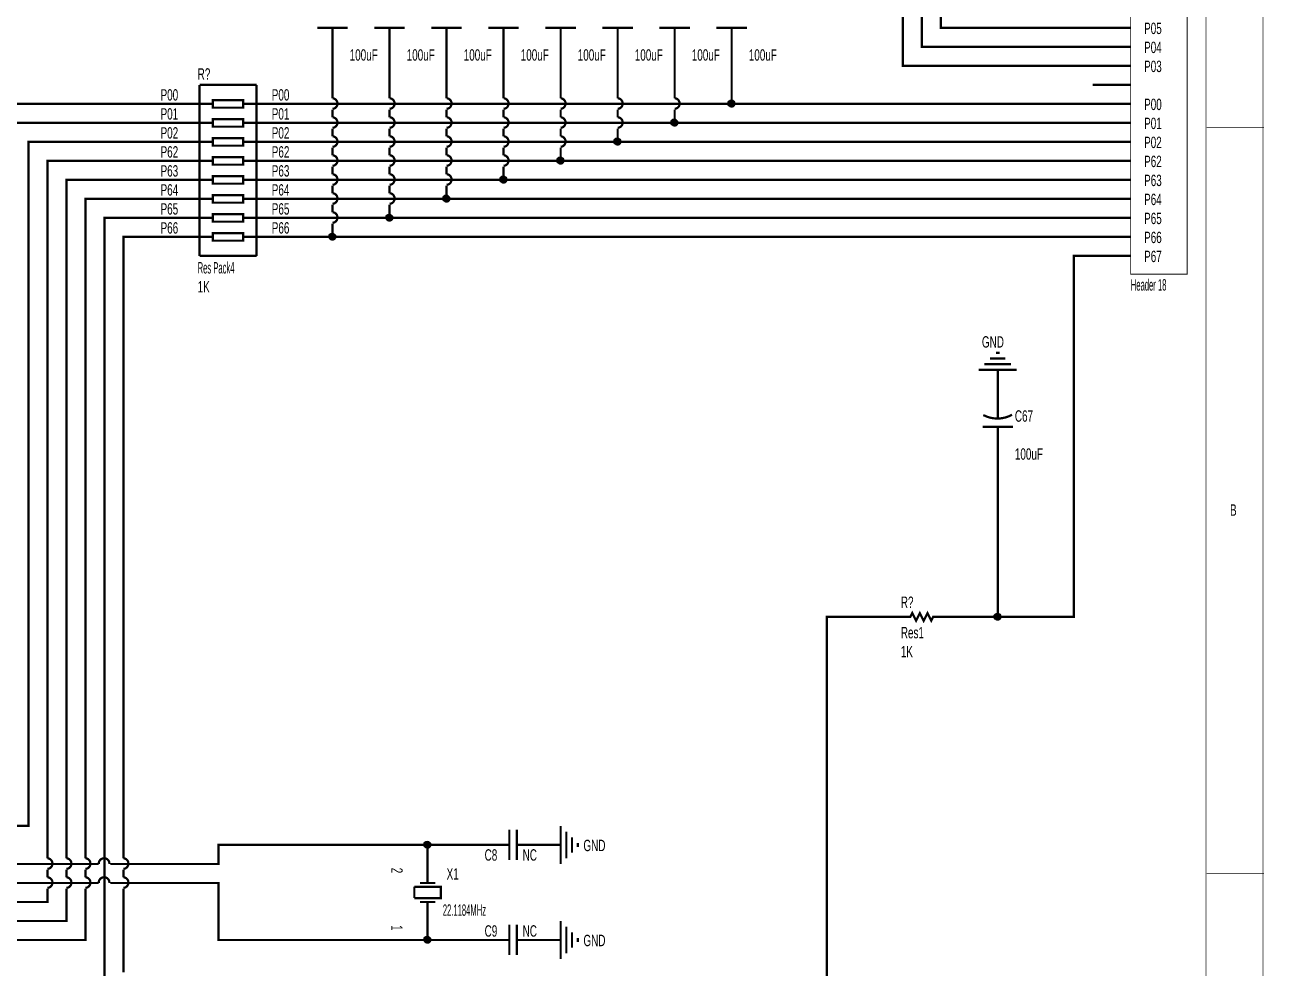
# Model space of a CAD drawing. Extents: x 0 to 22.3, y 0 to 15.7.
# Drawn here: x 15.78 to 22.3, y 7.35 to 12.32 of the extents above; entities that cross this region are included whole.
import ezdxf

# ---------------------------------------------------------------- set-up
doc = ezdxf.new("R2010")
doc.units = 0
doc.header["$MEASUREMENT"] = 0
doc.layers.get('0').update_dxf_attribs({"linetype": 'CONTINUOUS'})

msp = doc.modelspace()

# ---------------------------------------------------------------- linework, layer by layer
for points, const_width in [([(0, 15.700002), (22.296096, 15.700002), (22.296096, 0.003907), (0, 0.003907), (0, 15.700002)], 0.0039), ([(0.299778, 15.400151), (21.996318, 15.400151), (21.996318, 0.303757), (0.299778, 0.303757), (0.299778, 15.400151)], 0.0039), ([(18.2, 13.4), (20.6, 13.4), (20.6, 12.3), (21.4, 12.3)], 0.0118), ([(18.2, 13.3), (20.5, 13.3), (20.5, 12.2), (21.4, 12.2)], 0.0118), ([(18.2, 13.2), (20.4, 13.2), (20.4, 12.1), (21.4, 12.1)], 0.0118), ([(21.599648, 12.899658), (21.896392, 12.899658), (21.896392, 11.003642), (21.599648, 11.003642), (21.599648, 12.899658)], 0.0039), ([(17.48, 12.3), (17.32, 12.3)], 0.0118), ([(17.4, 12.3), (17.4, 12.2)], 0.0118), ([(17.78, 12.3), (17.62, 12.3)], 0.0118), ([(17.7, 12.3), (17.7, 12.2)], 0.0118), ([(18.08, 12.3), (17.92, 12.3)], 0.0118), ([(18, 12.3), (18, 12.2)], 0.0118), ([(18.38, 12.3), (18.22, 12.3)], 0.0118), ([(18.3, 12.3), (18.3, 12.2)], 0.0118), ([(18.68, 12.3), (18.52, 12.3)], 0.0118), ([(18.6, 12.3), (18.6, 12.2)], 0.0118), ([(18.98, 12.3), (18.82, 12.3)], 0.0118), ([(18.9, 12.3), (18.9, 12.2)], 0.0118), ([(19.28, 12.3), (19.12, 12.3)], 0.0118), ([(19.2, 12.3), (19.2, 12.2)], 0.0118), ([(19.58, 12.3), (19.42, 12.3)], 0.0118), ([(19.5, 12.3), (19.5, 12.2)], 0.0118), ([(21.6, 12.3), (21.4, 12.3)], 0.0118), ([(17.4, 12.2), (17.4, 11.93)], 0.0118), ([(17.7, 12.2), (17.7, 11.93)], 0.0118), ([(18, 12.2), (18, 11.93)], 0.0118), ([(18.3, 12.2), (18.3, 11.93)], 0.0118), ([(18.6, 12.2), (18.6, 11.93)], 0.0118), ([(18.9, 12.2), (18.9, 11.93)], 0.0118), ([(19.2, 12.2), (19.2, 11.93)], 0.0118), ([(19.5, 12.2), (19.5, 11.9)], 0.0118), ([(21.6, 12.2), (21.4, 12.2)], 0.0118), ([(21.6, 12.1), (21.4, 12.1)], 0.0118), ([(16.7, 12), (16.7, 11.1)], 0.0118), ([(16.7, 12), (17, 12)], 0.0118), ([(17, 12), (17, 11.1)], 0.0118), ([(21.6, 12), (21.4, 12)], 0.0118), ([(17.399738, 11.873712), (17.402167, 11.873991), (17.404562, 11.87448), (17.406906, 11.875176), (17.409181, 11.876073), (17.411368, 11.877166), (17.413452, 11.878445), (17.415417, 11.879901), (17.417247, 11.881522), (17.418929, 11.883297), (17.42045, 11.885212), (17.421798, 11.887252), (17.422963, 11.889402), (17.423937, 11.891645), (17.424711, 11.893965), (17.42528, 11.896343), (17.42564, 11.898762), (17.425788, 11.901203), (17.425723, 11.903647), (17.425444, 11.906077), (17.424955, 11.908473), (17.424259, 11.910817), (17.423362, 11.913092), (17.42227, 11.91528), (17.420991, 11.917364), (17.419535, 11.919329), (17.417914, 11.92116), (17.41614, 11.922842), (17.414225, 11.924363), (17.412186, 11.925712), (17.410036, 11.926877), (17.407793, 11.927851), (17.405474, 11.928626), (17.403096, 11.929195), (17.400678, 11.929555), (17.39997, 11.92962)], 0.0118), ([(17.699815, 11.873678), (17.70225, 11.873907), (17.704655, 11.874347), (17.707012, 11.874995), (17.709304, 11.875846), (17.711513, 11.876894), (17.713623, 11.878131), (17.715617, 11.879546), (17.717479, 11.88113), (17.719197, 11.882871), (17.720757, 11.884754), (17.722146, 11.886766), (17.723355, 11.888892), (17.724374, 11.891115), (17.725195, 11.893418), (17.725813, 11.895784), (17.726222, 11.898195), (17.726419, 11.900633), (17.726403, 11.903078), (17.726174, 11.905513), (17.725734, 11.907919), (17.725086, 11.910277), (17.724235, 11.912569), (17.723188, 11.914779), (17.721951, 11.916889), (17.720536, 11.918883), (17.718952, 11.920746), (17.717212, 11.922464), (17.715329, 11.924024), (17.713318, 11.925414), (17.711192, 11.926623), (17.70897, 11.927642), (17.706667, 11.928463), (17.704301, 11.929081), (17.701891, 11.92949), (17.699981, 11.929663)], 0.0118), ([(17.999789, 11.873688), (18.002221, 11.873934), (18.004623, 11.874391), (18.006976, 11.875056), (18.009262, 11.875923), (18.011464, 11.876987), (18.013565, 11.878238), (18.015549, 11.879667), (18.0174, 11.881264), (18.019106, 11.883017), (18.020652, 11.884911), (18.022027, 11.886933), (18.023221, 11.889067), (18.024225, 11.891297), (18.02503, 11.893606), (18.025631, 11.895976), (18.026023, 11.89839), (18.026203, 11.900829), (18.02617, 11.903274), (18.025924, 11.905707), (18.025468, 11.90811), (18.024803, 11.910463), (18.023936, 11.91275), (18.022873, 11.914952), (18.021622, 11.917053), (18.020193, 11.919037), (18.018596, 11.920889), (18.016844, 11.922595), (18.01495, 11.924142), (18.012929, 11.925517), (18.010795, 11.926711), (18.008565, 11.927715), (18.006257, 11.92852), (18.003887, 11.929122), (18.001473, 11.929514), (17.999977, 11.92965)], 0.0118), ([(18.299762, 11.8737), (18.302193, 11.873963), (18.304592, 11.874437), (18.30694, 11.875118), (18.30922, 11.876001), (18.311414, 11.87708), (18.313506, 11.878346), (18.31548, 11.879789), (18.31732, 11.881399), (18.319013, 11.883163), (18.320546, 11.885068), (18.321907, 11.8871), (18.323086, 11.889242), (18.324074, 11.891479), (18.324863, 11.893794), (18.325448, 11.896169), (18.325823, 11.898585), (18.325986, 11.901025), (18.325936, 11.90347), (18.325673, 11.905901), (18.325199, 11.908301), (18.324518, 11.910649), (18.323635, 11.91293), (18.322557, 11.915124), (18.321291, 11.917217), (18.319848, 11.919191), (18.318239, 11.921032), (18.316475, 11.922725), (18.31457, 11.924258), (18.312539, 11.92562), (18.310397, 11.926799), (18.308161, 11.927787), (18.305846, 11.928576), (18.303472, 11.929161), (18.301056, 11.929536), (18.299973, 11.929635)], 0.0118), ([(18.599735, 11.873714), (18.602164, 11.873993), (18.604559, 11.874484), (18.606903, 11.875182), (18.609177, 11.876081), (18.611363, 11.877175), (18.613446, 11.878455), (18.61541, 11.879912), (18.617239, 11.881535), (18.61892, 11.883311), (18.620439, 11.885227), (18.621786, 11.887268), (18.62295, 11.889418), (18.623922, 11.891662), (18.624695, 11.893982), (18.625263, 11.896361), (18.625621, 11.89878), (18.625768, 11.901221), (18.6257, 11.903666), (18.625421, 11.906095), (18.62493, 11.908491), (18.624233, 11.910835), (18.623334, 11.913109), (18.62224, 11.915296), (18.62096, 11.917379), (18.619503, 11.919343), (18.617881, 11.921173), (18.616105, 11.922854), (18.61419, 11.924374), (18.612149, 11.925721), (18.609999, 11.926885), (18.607755, 11.927858), (18.605436, 11.928631), (18.603058, 11.929199), (18.600639, 11.929557), (18.599969, 11.929618)], 0.0118), ([(18.899813, 11.873679), (18.902247, 11.873909), (18.904652, 11.874351), (18.907009, 11.875), (18.909301, 11.875853), (18.911509, 11.876902), (18.913618, 11.87814), (18.915611, 11.879557), (18.917473, 11.881142), (18.919189, 11.882883), (18.920748, 11.884768), (18.922136, 11.886781), (18.923343, 11.888907), (18.924361, 11.891131), (18.925181, 11.893434), (18.925797, 11.895801), (18.926205, 11.898212), (18.9264, 11.90065), (18.926383, 11.903095), (18.926153, 11.90553), (18.925711, 11.907935), (18.925062, 11.910293), (18.924209, 11.912585), (18.92316, 11.914794), (18.921923, 11.916903), (18.920507, 11.918896), (18.918922, 11.920758), (18.917181, 11.922475), (18.915297, 11.924034), (18.913284, 11.925423), (18.911158, 11.92663), (18.908935, 11.927648), (18.906631, 11.928468), (18.904265, 11.929085), (18.901855, 11.929492), (18.89998, 11.929662)], 0.0118), ([(19.199787, 11.873689), (19.202219, 11.873937), (19.204621, 11.874395), (19.206973, 11.875061), (19.209259, 11.87593), (19.21146, 11.876995), (19.21356, 11.878247), (19.215543, 11.879678), (19.217394, 11.881276), (19.219098, 11.883029), (19.220643, 11.884924), (19.222017, 11.886947), (19.22321, 11.889082), (19.224212, 11.891313), (19.225016, 11.893622), (19.225615, 11.895993), (19.226006, 11.898407), (19.226185, 11.900846), (19.22615, 11.903291), (19.225903, 11.905724), (19.225444, 11.908126), (19.224778, 11.910479), (19.22391, 11.912765), (19.222846, 11.914967), (19.221594, 11.917067), (19.220163, 11.919051), (19.218565, 11.920902), (19.216812, 11.922606), (19.214917, 11.924152), (19.212895, 11.925526), (19.210761, 11.926719), (19.20853, 11.927721), (19.206221, 11.928525), (19.203851, 11.929125), (19.201437, 11.929516), (19.199977, 11.929649)], 0.0118), ([(13.1, 8.3), (15.6, 8.3), (15.6, 11.9), (16.5, 11.9)], 0.0118), ([(16.7, 11.9), (16.5, 11.9)], 0.0118), ([(16.7, 11.9), (16.77, 11.9)], 0.0118), ([(16.77, 11.92), (16.77, 11.88), (16.93, 11.88), (16.93, 11.92), (16.77, 11.92)], 0.0118), ([(16.93, 11.9), (17, 11.9)], 0.0118), ([(17, 11.9), (17.2, 11.9)], 0.0118), ([(17.2, 11.9), (21.4, 11.9)], 0.0118), ([(17.4, 11.87), (17.4, 11.83)], 0.0118), ([(17.7, 11.87), (17.7, 11.83)], 0.0118), ([(18, 11.87), (18, 11.83)], 0.0118), ([(18.3, 11.87), (18.3, 11.83)], 0.0118), ([(18.6, 11.87), (18.6, 11.83)], 0.0118), ([(18.9, 11.87), (18.9, 11.83)], 0.0118), ([(19.2, 11.87), (19.2, 11.8)], 0.0118), ([(21.6, 11.9), (21.4, 11.9)], 0.0118), ([(13.1, 8.2), (15.7, 8.2), (15.7, 11.8), (16.5, 11.8)], 0.0118), ([(16.7, 11.8), (16.5, 11.8)], 0.0118), ([(16.7, 11.8), (16.77, 11.8)], 0.0118), ([(16.77, 11.82), (16.77, 11.78), (16.93, 11.78), (16.93, 11.82), (16.77, 11.82)], 0.0118), ([(16.93, 11.8), (17, 11.8)], 0.0118), ([(17, 11.8), (17.2, 11.8)], 0.0118), ([(17.2, 11.8), (21.4, 11.8)], 0.0118), ([(17.399735, 11.773762), (17.402164, 11.77404), (17.404559, 11.774529), (17.406903, 11.775225), (17.409178, 11.776122), (17.411365, 11.777214), (17.413449, 11.778493), (17.415414, 11.779949), (17.417244, 11.78157), (17.418927, 11.783345), (17.420448, 11.785259), (17.421796, 11.787299), (17.422962, 11.789449), (17.423936, 11.791692), (17.42471, 11.794012), (17.42528, 11.79639), (17.42564, 11.798809), (17.425788, 11.80125), (17.425723, 11.803694), (17.425445, 11.806124), (17.424956, 11.80852), (17.424261, 11.810864), (17.423363, 11.813139), (17.422271, 11.815327), (17.420993, 11.817412), (17.419537, 11.819377), (17.417916, 11.821208), (17.416142, 11.82289), (17.414228, 11.824411), (17.412188, 11.82576), (17.410039, 11.826926), (17.407796, 11.8279), (17.405477, 11.828675), (17.403099, 11.829244), (17.400681, 11.829605), (17.399973, 11.82967)], 0.0118), ([(17.699813, 11.773728), (17.702247, 11.773957), (17.704652, 11.774397), (17.70701, 11.775045), (17.709302, 11.775896), (17.711512, 11.776943), (17.713621, 11.778179), (17.715615, 11.779595), (17.717478, 11.781179), (17.719196, 11.782919), (17.720755, 11.784802), (17.722145, 11.786814), (17.723354, 11.78894), (17.724373, 11.791163), (17.725194, 11.793466), (17.725812, 11.795832), (17.726221, 11.798243), (17.726419, 11.800681), (17.726403, 11.803126), (17.726175, 11.805561), (17.725735, 11.807967), (17.725087, 11.810325), (17.724236, 11.812617), (17.723189, 11.814827), (17.721953, 11.816937), (17.720538, 11.818931), (17.718954, 11.820794), (17.717214, 11.822513), (17.715331, 11.824073), (17.713319, 11.825462), (17.711194, 11.826672), (17.708972, 11.827691), (17.706669, 11.828513), (17.704303, 11.82913), (17.701893, 11.82954), (17.699984, 11.829713)], 0.0118), ([(17.999786, 11.773738), (18.002219, 11.773984), (18.004621, 11.774441), (18.006974, 11.775105), (18.00926, 11.775972), (18.011462, 11.777035), (18.013563, 11.778286), (18.015547, 11.779716), (18.017399, 11.781312), (18.019104, 11.783065), (18.020651, 11.784959), (18.022026, 11.786981), (18.02322, 11.789115), (18.024224, 11.791345), (18.025029, 11.793654), (18.02563, 11.796024), (18.026023, 11.798438), (18.026203, 11.800877), (18.02617, 11.803322), (18.025925, 11.805755), (18.025468, 11.808157), (18.024804, 11.810511), (18.023937, 11.812797), (18.022874, 11.815), (18.021623, 11.817101), (18.020194, 11.819085), (18.018598, 11.820938), (18.016846, 11.822644), (18.014952, 11.82419), (18.012931, 11.825566), (18.010797, 11.82676), (18.008568, 11.827764), (18.006259, 11.82857), (18.003889, 11.829171), (18.001476, 11.829563), (17.99998, 11.8297)], 0.0118), ([(18.299759, 11.77375), (18.30219, 11.774013), (18.304589, 11.774486), (18.306937, 11.775167), (18.309217, 11.77605), (18.311412, 11.777129), (18.313504, 11.778394), (18.315478, 11.779837), (18.317318, 11.781447), (18.319012, 11.783211), (18.320545, 11.785116), (18.321906, 11.787148), (18.323085, 11.78929), (18.324073, 11.791527), (18.324862, 11.793841), (18.325447, 11.796216), (18.325823, 11.798632), (18.325986, 11.801072), (18.325936, 11.803517), (18.325674, 11.805949), (18.3252, 11.808348), (18.324519, 11.810697), (18.323637, 11.812977), (18.322558, 11.815172), (18.321293, 11.817264), (18.31985, 11.819239), (18.318241, 11.82108), (18.316477, 11.822773), (18.314572, 11.824307), (18.312542, 11.825668), (18.3104, 11.826848), (18.308163, 11.827836), (18.305849, 11.828625), (18.303475, 11.82921), (18.301059, 11.829586), (18.299977, 11.829685)], 0.0118), ([(18.599732, 11.773763), (18.602161, 11.774043), (18.604556, 11.774533), (18.6069, 11.775231), (18.609174, 11.776129), (18.611361, 11.777223), (18.613444, 11.778503), (18.615408, 11.77996), (18.617237, 11.781583), (18.618918, 11.783359), (18.620438, 11.785274), (18.621785, 11.787315), (18.622949, 11.789465), (18.623921, 11.791709), (18.624694, 11.794029), (18.625262, 11.796408), (18.625621, 11.798827), (18.625767, 11.801268), (18.625701, 11.803712), (18.625421, 11.806142), (18.624931, 11.808538), (18.624234, 11.810882), (18.623335, 11.813156), (18.622242, 11.815343), (18.620962, 11.817427), (18.619505, 11.819391), (18.617883, 11.821221), (18.616107, 11.822902), (18.614192, 11.824422), (18.612152, 11.82577), (18.610002, 11.826934), (18.607758, 11.827906), (18.605439, 11.82868), (18.603061, 11.829248), (18.600642, 11.829607), (18.599973, 11.829668)], 0.0118), ([(18.899811, 11.773729), (18.902245, 11.773959), (18.90465, 11.7744), (18.907007, 11.77505), (18.909299, 11.775902), (18.911507, 11.776951), (18.913616, 11.778189), (18.915609, 11.779605), (18.917471, 11.78119), (18.919188, 11.782931), (18.920746, 11.784816), (18.922135, 11.786829), (18.923342, 11.788955), (18.92436, 11.791179), (18.92518, 11.793482), (18.925797, 11.795849), (18.926204, 11.79826), (18.9264, 11.800698), (18.926383, 11.803143), (18.926153, 11.805578), (18.925712, 11.807983), (18.925063, 11.810341), (18.92421, 11.812633), (18.923162, 11.814842), (18.921924, 11.816951), (18.920508, 11.818945), (18.918923, 11.820807), (18.917182, 11.822524), (18.915298, 11.824083), (18.913286, 11.825471), (18.91116, 11.826679), (18.908937, 11.827697), (18.906634, 11.828518), (18.904268, 11.829134), (18.901857, 11.829542), (18.899983, 11.829712)], 0.0118), ([(21.6, 11.8), (21.4, 11.8)], 0.0118), ([(17.4, 11.77), (17.4, 11.73)], 0.0118), ([(17.7, 11.77), (17.7, 11.73)], 0.0118), ([(18, 11.77), (18, 11.73)], 0.0118), ([(18.3, 11.77), (18.3, 11.73)], 0.0118), ([(18.6, 11.77), (18.6, 11.73)], 0.0118), ([(18.9, 11.77), (18.9, 11.7)], 0.0118), ([(22, 11.775), (22.3, 11.775)], 0.0039), ([(13.1, 8.1), (15.8, 8.1), (15.8, 11.7), (16.5, 11.7)], 0.0118), ([(16.7, 11.7), (16.5, 11.7)], 0.0118), ([(16.7, 11.7), (16.77, 11.7)], 0.0118), ([(16.77, 11.72), (16.77, 11.68), (16.93, 11.68), (16.93, 11.72), (16.77, 11.72)], 0.0118), ([(16.93, 11.7), (17, 11.7)], 0.0118), ([(17, 11.7), (17.2, 11.7)], 0.0118), ([(17.2, 11.7), (21.4, 11.7)], 0.0118), ([(17.399732, 11.673811), (17.402161, 11.674089), (17.404556, 11.674578), (17.4069, 11.675273), (17.409175, 11.67617), (17.411363, 11.677262), (17.413447, 11.678541), (17.415412, 11.679996), (17.417242, 11.681618), (17.418925, 11.683392), (17.420446, 11.685306), (17.421795, 11.687346), (17.42296, 11.689496), (17.423934, 11.691739), (17.424709, 11.694058), (17.425279, 11.696436), (17.42564, 11.698855), (17.425788, 11.701296), (17.425723, 11.703741), (17.425445, 11.70617), (17.424957, 11.708567), (17.424262, 11.710911), (17.423365, 11.713186), (17.422273, 11.715374), (17.420994, 11.717459), (17.419539, 11.719424), (17.417918, 11.721255), (17.416144, 11.722938), (17.41423, 11.724459), (17.412191, 11.725808), (17.410042, 11.726974), (17.407799, 11.727948), (17.40548, 11.728724), (17.403103, 11.729293), (17.400684, 11.729654), (17.399977, 11.729719)], 0.0118), ([(17.4, 11.67), (17.4, 11.63)], 0.0118), ([(17.699811, 11.673777), (17.702245, 11.674006), (17.70465, 11.674446), (17.707008, 11.675093), (17.7093, 11.675944), (17.71151, 11.676992), (17.713619, 11.678228), (17.715613, 11.679643), (17.717476, 11.681227), (17.719194, 11.682967), (17.720754, 11.68485), (17.722144, 11.686862), (17.723353, 11.688988), (17.724372, 11.69121), (17.725194, 11.693514), (17.725812, 11.69588), (17.726221, 11.698291), (17.726419, 11.700728), (17.726403, 11.703174), (17.726175, 11.705608), (17.725735, 11.708014), (17.725088, 11.710372), (17.724237, 11.712665), (17.72319, 11.714875), (17.721954, 11.716985), (17.720539, 11.718979), (17.718955, 11.720842), (17.717216, 11.722561), (17.715333, 11.724121), (17.713321, 11.725511), (17.711196, 11.72672), (17.708974, 11.72774), (17.706671, 11.728562), (17.704305, 11.72918), (17.701895, 11.729589), (17.699986, 11.729762)], 0.0118), ([(17.7, 11.67), (17.7, 11.63)], 0.0118), ([(17.999784, 11.673788), (18.002217, 11.674033), (18.004618, 11.67449), (18.006972, 11.675154), (18.009258, 11.676021), (18.01146, 11.677084), (18.013561, 11.678335), (18.015545, 11.679764), (18.017397, 11.68136), (18.019102, 11.683112), (18.020649, 11.685006), (18.022025, 11.687028), (18.023219, 11.689162), (18.024223, 11.691392), (18.025028, 11.693701), (18.02563, 11.696071), (18.026022, 11.698485), (18.026203, 11.700924), (18.026171, 11.703369), (18.025925, 11.705802), (18.025469, 11.708205), (18.024805, 11.710558), (18.023938, 11.712845), (18.022875, 11.715047), (18.021625, 11.717149), (18.020196, 11.719133), (18.0186, 11.720985), (18.016848, 11.722691), (18.014954, 11.724238), (18.012933, 11.725614), (18.010799, 11.726809), (18.00857, 11.727813), (18.006262, 11.728619), (18.003892, 11.72922), (18.001478, 11.729613), (17.999984, 11.729749)], 0.0118), ([(18, 11.67), (18, 11.63)], 0.0118), ([(18.299757, 11.6738), (18.302187, 11.674062), (18.304586, 11.674535), (18.306935, 11.675216), (18.309215, 11.676099), (18.311409, 11.677177), (18.313501, 11.678442), (18.315475, 11.679885), (18.317316, 11.681495), (18.31901, 11.683259), (18.320543, 11.685164), (18.321905, 11.687195), (18.323084, 11.689337), (18.324072, 11.691574), (18.324862, 11.693888), (18.325447, 11.696263), (18.325822, 11.698679), (18.325986, 11.701119), (18.325936, 11.703564), (18.325674, 11.705995), (18.325201, 11.708395), (18.32452, 11.710744), (18.323638, 11.713024), (18.32256, 11.715219), (18.321295, 11.717312), (18.319852, 11.719286), (18.318243, 11.721127), (18.316479, 11.722821), (18.314575, 11.724355), (18.312544, 11.725717), (18.310402, 11.726896), (18.308166, 11.727885), (18.305852, 11.728674), (18.303478, 11.729259), (18.301062, 11.729635), (18.29998, 11.729734)], 0.0118), ([(18.3, 11.67), (18.3, 11.63)], 0.0118), ([(18.599729, 11.673813), (18.602158, 11.674092), (18.604553, 11.674582), (18.606897, 11.675279), (18.609171, 11.676178), (18.611358, 11.677271), (18.613441, 11.678551), (18.615405, 11.680008), (18.617235, 11.68163), (18.618916, 11.683406), (18.620436, 11.685321), (18.621783, 11.687362), (18.622948, 11.689512), (18.62392, 11.691756), (18.624694, 11.694076), (18.625262, 11.696454), (18.625621, 11.698873), (18.625767, 11.701314), (18.625701, 11.703759), (18.625422, 11.706188), (18.624932, 11.708584), (18.624235, 11.710928), (18.623336, 11.713203), (18.622243, 11.71539), (18.620963, 11.717474), (18.619507, 11.719438), (18.617885, 11.721268), (18.61611, 11.72295), (18.614195, 11.72447), (18.612154, 11.725818), (18.610004, 11.726982), (18.607761, 11.727955), (18.605442, 11.728729), (18.603064, 11.729297), (18.600645, 11.729656), (18.599977, 11.729717)], 0.0118), ([(18.6, 11.67), (18.6, 11.6)], 0.0118), ([(21.6, 11.7), (21.4, 11.7)], 0.0118), ([(16.77, 11.62), (16.77, 11.58), (16.93, 11.58), (16.93, 11.62), (16.77, 11.62)], 0.0118), ([(17.399729, 11.573861), (17.402158, 11.574139), (17.404553, 11.574627), (17.406898, 11.575322), (17.409172, 11.576219), (17.41136, 11.577311), (17.413444, 11.578589), (17.415409, 11.580044), (17.41724, 11.581665), (17.418923, 11.58344), (17.420444, 11.585354), (17.421793, 11.587394), (17.422959, 11.589543), (17.423933, 11.591786), (17.424708, 11.594105), (17.425279, 11.596483), (17.425639, 11.598902), (17.425788, 11.601343), (17.425723, 11.603788), (17.425446, 11.606217), (17.424958, 11.608614), (17.424263, 11.610958), (17.423366, 11.613233), (17.422274, 11.615421), (17.420996, 11.617506), (17.419541, 11.619472), (17.417921, 11.621303), (17.416147, 11.622986), (17.414233, 11.624507), (17.412193, 11.625857), (17.410044, 11.627023), (17.407802, 11.627997), (17.405483, 11.628773), (17.403106, 11.629343), (17.400687, 11.629704), (17.399981, 11.629769)], 0.0118), ([(17.699809, 11.573827), (17.702243, 11.574056), (17.704648, 11.574495), (17.707006, 11.575143), (17.709298, 11.575993), (17.711508, 11.577041), (17.713617, 11.578277), (17.715611, 11.579692), (17.717475, 11.581275), (17.719193, 11.583015), (17.720753, 11.584898), (17.722142, 11.58691), (17.723352, 11.589036), (17.724371, 11.591258), (17.725193, 11.593562), (17.725811, 11.595928), (17.726221, 11.598339), (17.726419, 11.600776), (17.726404, 11.603221), (17.726175, 11.605656), (17.725736, 11.608062), (17.725088, 11.61042), (17.724238, 11.612713), (17.723191, 11.614923), (17.721955, 11.617033), (17.72054, 11.619027), (17.718957, 11.620891), (17.717217, 11.622609), (17.715335, 11.624169), (17.713323, 11.62556), (17.711198, 11.626769), (17.708976, 11.627789), (17.706673, 11.628611), (17.704308, 11.629229), (17.701897, 11.629639), (17.699989, 11.629812)], 0.0118), ([(17.999781, 11.573838), (18.002214, 11.574083), (18.004616, 11.574539), (18.006969, 11.575203), (18.009255, 11.57607), (18.011458, 11.577133), (18.013559, 11.578383), (18.015543, 11.579812), (18.017395, 11.581409), (18.019101, 11.583161), (18.020648, 11.585054), (18.022023, 11.587076), (18.023218, 11.58921), (18.024222, 11.59144), (18.025028, 11.593748), (18.025629, 11.596119), (18.026022, 11.598532), (18.026203, 11.600971), (18.026171, 11.603416), (18.025926, 11.60585), (18.025469, 11.608252), (18.024805, 11.610606), (18.023939, 11.612893), (18.022876, 11.615095), (18.021626, 11.617197), (18.020197, 11.619181), (18.018601, 11.621034), (18.01685, 11.62274), (18.014956, 11.624287), (18.012935, 11.625663), (18.010802, 11.626858), (18.008572, 11.627862), (18.006264, 11.628668), (18.003894, 11.62927), (18.001481, 11.629662), (17.999987, 11.629799)], 0.0118), ([(18.299754, 11.573849), (18.302185, 11.574112), (18.304583, 11.574585), (18.306932, 11.575265), (18.309212, 11.576148), (18.311407, 11.577226), (18.313499, 11.578491), (18.315473, 11.579934), (18.317314, 11.581543), (18.319008, 11.583307), (18.320541, 11.585211), (18.321903, 11.587242), (18.323083, 11.589384), (18.324071, 11.591621), (18.324861, 11.593936), (18.325446, 11.59631), (18.325822, 11.598726), (18.325986, 11.601166), (18.325937, 11.603611), (18.325674, 11.606043), (18.325201, 11.608442), (18.324521, 11.610791), (18.323639, 11.613072), (18.322561, 11.615267), (18.321296, 11.617359), (18.319854, 11.619334), (18.318245, 11.621175), (18.316481, 11.622869), (18.314577, 11.624403), (18.312546, 11.625765), (18.310405, 11.626945), (18.308168, 11.627934), (18.305854, 11.628723), (18.303481, 11.629309), (18.301065, 11.629685), (18.299984, 11.629784)], 0.0118), ([(15.9, 7.93), (15.9, 11.6), (16.5, 11.6)], 0.0118), ([(16.7, 11.6), (16.5, 11.6)], 0.0118), ([(16.7, 11.6), (16.77, 11.6)], 0.0118), ([(16.93, 11.6), (17, 11.6)], 0.0118), ([(17, 11.6), (17.2, 11.6)], 0.0118), ([(17.2, 11.6), (21.4, 11.6)], 0.0118), ([(17.4, 11.57), (17.4, 11.53)], 0.0118), ([(17.7, 11.57), (17.7, 11.53)], 0.0118), ([(18, 11.57), (18, 11.53)], 0.0118), ([(18.3, 11.57), (18.3, 11.5)], 0.0118), ([(21.6, 11.6), (21.4, 11.6)], 0.0118), ([(16, 7.93), (16, 11.5), (16.5, 11.5)], 0.0118), ([(16.7, 11.5), (16.5, 11.5)], 0.0118), ([(16.7, 11.5), (16.77, 11.5)], 0.0118), ([(16.77, 11.52), (16.77, 11.48), (16.93, 11.48), (16.93, 11.52), (16.77, 11.52)], 0.0118), ([(16.93, 11.5), (17, 11.5)], 0.0118), ([(17, 11.5), (17.2, 11.5)], 0.0118), ([(17.2, 11.5), (21.4, 11.5)], 0.0118), ([(17.399725, 11.473911), (17.402155, 11.474188), (17.404551, 11.474676), (17.406895, 11.475371), (17.409169, 11.476267), (17.411357, 11.477359), (17.413442, 11.478637), (17.415407, 11.480092), (17.417238, 11.481713), (17.418921, 11.483487), (17.420442, 11.485401), (17.421791, 11.487441), (17.422958, 11.48959), (17.423932, 11.491833), (17.424708, 11.494152), (17.425278, 11.49653), (17.425639, 11.498949), (17.425788, 11.50139), (17.425723, 11.503834), (17.425446, 11.506264), (17.424958, 11.50866), (17.424263, 11.511005), (17.423367, 11.51328), (17.422276, 11.515468), (17.420998, 11.517553), (17.419543, 11.519519), (17.417923, 11.52135), (17.416149, 11.523033), (17.414235, 11.524555), (17.412196, 11.525905), (17.410047, 11.527071), (17.407805, 11.528046), (17.405486, 11.528821), (17.403109, 11.529392), (17.40069, 11.529753), (17.399985, 11.529818)], 0.0118), ([(17.699807, 11.473877), (17.702241, 11.474105), (17.704646, 11.474544), (17.707004, 11.475192), (17.709296, 11.476042), (17.711506, 11.477089), (17.713616, 11.478325), (17.71561, 11.47974), (17.717473, 11.481323), (17.719191, 11.483063), (17.720751, 11.484946), (17.722141, 11.486958), (17.723351, 11.489083), (17.72437, 11.491306), (17.725193, 11.493609), (17.725811, 11.495975), (17.726221, 11.498386), (17.726419, 11.500823), (17.726404, 11.503269), (17.726176, 11.505704), (17.725736, 11.508109), (17.725089, 11.510468), (17.724239, 11.51276), (17.723192, 11.51497), (17.721956, 11.517081), (17.720542, 11.519075), (17.718958, 11.520939), (17.717219, 11.522657), (17.715336, 11.524218), (17.713325, 11.525608), (17.7112, 11.526818), (17.708978, 11.527838), (17.706675, 11.52866), (17.70431, 11.529278), (17.701899, 11.529688), (17.699992, 11.529861)], 0.0118), ([(17.999779, 11.473887), (18.002212, 11.474132), (18.004614, 11.474588), (18.006967, 11.475252), (18.009253, 11.476119), (18.011455, 11.477181), (18.013557, 11.478431), (18.015541, 11.47986), (18.017393, 11.481457), (18.019099, 11.483208), (18.020646, 11.485102), (18.022022, 11.487124), (18.023217, 11.489257), (18.024221, 11.491487), (18.025027, 11.493796), (18.025629, 11.496166), (18.026022, 11.49858), (18.026203, 11.501018), (18.026171, 11.503464), (18.025926, 11.505897), (18.02547, 11.508299), (18.024806, 11.510653), (18.02394, 11.51294), (18.022878, 11.515142), (18.021627, 11.517244), (18.020199, 11.519229), (18.018603, 11.521081), (18.016852, 11.522788), (18.014958, 11.524335), (18.012937, 11.525711), (18.010804, 11.526906), (18.008575, 11.527911), (18.006266, 11.528717), (18.003897, 11.529319), (18.001483, 11.529712), (17.99999, 11.529848)], 0.0118), ([(21.6, 11.5), (21.4, 11.5)], 0.0118), ([(16.77, 11.42), (16.77, 11.38), (16.93, 11.38), (16.93, 11.42), (16.77, 11.42)], 0.0118), ([(17.399722, 11.37396), (17.402152, 11.374237), (17.404548, 11.374725), (17.406892, 11.37542), (17.409167, 11.376316), (17.411355, 11.377408), (17.413439, 11.378685), (17.415405, 11.38014), (17.417236, 11.381761), (17.418919, 11.383535), (17.42044, 11.385449), (17.42179, 11.387488), (17.422956, 11.389637), (17.423931, 11.39188), (17.424707, 11.394199), (17.425277, 11.396577), (17.425639, 11.398996), (17.425788, 11.401437), (17.425724, 11.403881), (17.425447, 11.406311), (17.424959, 11.408707), (17.424264, 11.411052), (17.423368, 11.413327), (17.422277, 11.415516), (17.421, 11.417601), (17.419545, 11.419567), (17.417925, 11.421398), (17.416151, 11.423081), (17.414238, 11.424603), (17.412199, 11.425953), (17.41005, 11.42712), (17.407808, 11.428095), (17.405489, 11.428871), (17.403112, 11.429441), (17.400693, 11.429803), (17.399989, 11.429868)], 0.0118), ([(17.4, 11.47), (17.4, 11.43)], 0.0118), ([(17.699804, 11.373927), (17.702239, 11.374155), (17.704644, 11.374594), (17.707002, 11.375241), (17.709294, 11.376091), (17.711504, 11.377138), (17.713614, 11.378374), (17.715608, 11.379789), (17.717471, 11.381372), (17.71919, 11.383112), (17.72075, 11.384994), (17.72214, 11.387006), (17.72335, 11.389131), (17.72437, 11.391354), (17.725192, 11.393657), (17.72581, 11.396023), (17.72622, 11.398434), (17.726419, 11.400871), (17.726404, 11.403317), (17.726176, 11.405752), (17.725737, 11.408157), (17.72509, 11.410515), (17.724239, 11.412808), (17.723193, 11.415018), (17.721957, 11.417129), (17.720543, 11.419123), (17.71896, 11.420987), (17.717221, 11.422706), (17.715338, 11.424266), (17.713327, 11.425657), (17.711202, 11.426867), (17.70898, 11.427887), (17.706677, 11.428709), (17.704312, 11.429328), (17.701901, 11.429738), (17.699995, 11.429911)], 0.0118), ([(17.7, 11.47), (17.7, 11.43)], 0.0118), ([(18, 11.47), (18, 11.4)], 0.0118), ([(16.1, 7.93), (16.1, 11.4), (16.5, 11.4)], 0.0118), ([(16.7, 11.4), (16.5, 11.4)], 0.0118), ([(16.7, 11.4), (16.77, 11.4)], 0.0118), ([(16.93, 11.4), (17, 11.4)], 0.0118), ([(17, 11.4), (17.2, 11.4)], 0.0118), ([(17.2, 11.4), (21.4, 11.4)], 0.0118), ([(17.4, 11.37), (17.4, 11.33)], 0.0118), ([(17.7, 11.37), (17.7, 11.3)], 0.0118), ([(21.6, 11.4), (21.4, 11.4)], 0.0118), ([(11.2, 6), (11.2, 4.6), (16.2, 4.6), (16.2, 11.3), (16.5, 11.3)], 0.0118), ([(16.7, 11.3), (16.5, 11.3)], 0.0118), ([(16.7, 11.3), (16.77, 11.3)], 0.0118), ([(16.77, 11.32), (16.77, 11.28), (16.93, 11.28), (16.93, 11.32), (16.77, 11.32)], 0.0118), ([(16.93, 11.3), (17, 11.3)], 0.0118), ([(17, 11.3), (17.2, 11.3)], 0.0118), ([(17.2, 11.3), (21.4, 11.3)], 0.0118), ([(17.399719, 11.27401), (17.402149, 11.274287), (17.404545, 11.274774), (17.406889, 11.275468), (17.409164, 11.276365), (17.411352, 11.277456), (17.413437, 11.278733), (17.415402, 11.280188), (17.417233, 11.281808), (17.418917, 11.283582), (17.420439, 11.285496), (17.421788, 11.287535), (17.422955, 11.289684), (17.42393, 11.291927), (17.424706, 11.294246), (17.425277, 11.296624), (17.425638, 11.299042), (17.425788, 11.301483), (17.425724, 11.303928), (17.425447, 11.306358), (17.42496, 11.308754), (17.424265, 11.311099), (17.423369, 11.313374), (17.422279, 11.315563), (17.421001, 11.317648), (17.419547, 11.319614), (17.417927, 11.321445), (17.416154, 11.323129), (17.41424, 11.324651), (17.412201, 11.326001), (17.410053, 11.327168), (17.407811, 11.328143), (17.405492, 11.328919), (17.403114, 11.32949), (17.400696, 11.329852), (17.399993, 11.329917)], 0.0118), ([(21.6, 11.3), (21.4, 11.3)], 0.0118), ([(16.77, 11.22), (16.77, 11.18), (16.93, 11.18), (16.93, 11.22), (16.77, 11.22)], 0.0118), ([(17.4, 11.27), (17.4, 11.2)], 0.0118), ([(16.3, 7.93), (16.3, 11.2), (16.5, 11.2)], 0.0118), ([(16.7, 11.2), (16.5, 11.2)], 0.0118), ([(16.7, 11.2), (16.77, 11.2)], 0.0118), ([(16.93, 11.2), (17, 11.2)], 0.0118), ([(17, 11.2), (17.2, 11.2)], 0.0118), ([(17.2, 11.2), (21.4, 11.2)], 0.0118), ([(21.6, 11.2), (21.4, 11.2)], 0.0118), ([(16.7, 11.1), (17, 11.1)], 0.0118), ([(20.7, 9.2), (21.3, 9.2), (21.3, 11.1), (21.4, 11.1)], 0.0118), ([(21.6, 11.1), (21.4, 11.1)], 0.0118), ([(20.86, 10.56), (20.94, 10.56)], 0.0118), ([(20.89, 10.59), (20.91, 10.59)], 0.0118), ([(20.8, 10.5), (21, 10.5)], 0.0118), ([(20.83, 10.53), (20.97, 10.53)], 0.0118), ([(20.9, 10.4), (20.9, 10.5)], 0.0118), ([(20.9, 10.3), (20.9, 10.4)], 0.0118), ([(20.9, 10.24), (20.9, 10.3)], 0.0118), ([(20.823826, 10.262642), (20.836251, 10.256687), (20.849148, 10.251838), (20.862418, 10.248132), (20.87596, 10.245597), (20.889672, 10.244252), (20.899955, 10.24403)], 0.0118), ([(20.899955, 10.24403), (20.913712, 10.244783), (20.927351, 10.246732), (20.940769, 10.249863), (20.953862, 10.254151), (20.966532, 10.259565), (20.975288, 10.264109)], 0.0118), ([(20.98, 10.2), (20.82, 10.2)], 0.0118), ([(20.9, 10.2), (20.9, 10.1)], 0.0118), ([(20.9, 10.1), (20.9, 9.2)], 0.0118), ([(15.93, 4.4), (20, 4.4), (20, 9.2), (20.3, 9.2)], 0.0118), ([(20.4, 9.2), (20.3, 9.2)], 0.0118), ([(20.6, 9.2), (20.56, 9.2), (20.55, 9.18), (20.53, 9.22), (20.51, 9.18), (20.49, 9.22), (20.47, 9.18), (20.45, 9.22), (20.44, 9.2), (20.4, 9.2)], 0.0118), ([(20.6, 9.2), (20.7, 9.2)], 0.0118), ([(18.6, 8.1), (18.6, 7.9)], 0.0118), ([(18.33, 7.92), (18.33, 8.08)], 0.0118), ([(18.37, 8.08), (18.37, 7.92)], 0.0118), ([(18.63, 8.07), (18.63, 7.93)], 0.0118), ([(18.66, 8.04), (18.66, 7.96)], 0.0118), ([(16.23, 7.9), (16.8, 7.9), (16.8, 8), (18.2, 8)], 0.0118), ([(17.9, 7.8), (17.9, 8)], 0.0118), ([(18.3, 8), (18.2, 8)], 0.0118), ([(18.3, 8), (18.33, 8)], 0.0118), ([(18.4, 8), (18.37, 8)], 0.0118), ([(18.4, 8), (18.5, 8)], 0.0118), ([(18.5, 8), (18.6, 8)], 0.0118), ([(18.69, 8.01), (18.69, 7.99)], 0.0118), ([(13.1, 7.9), (16.17, 7.9)], 0.0118), ([(15.899753, 7.873952), (15.902184, 7.874211), (15.904584, 7.87468), (15.906933, 7.875357), (15.909215, 7.876237), (15.911411, 7.877311), (15.913505, 7.878573), (15.915481, 7.880013), (15.917325, 7.88162), (15.919021, 7.883381), (15.920557, 7.885284), (15.921922, 7.887313), (15.923105, 7.889453), (15.924096, 7.891688), (15.924889, 7.894002), (15.925478, 7.896375), (15.925857, 7.898791), (15.926025, 7.901231), (15.925979, 7.903676), (15.925721, 7.906108), (15.925251, 7.908507), (15.924574, 7.910857), (15.923695, 7.913139), (15.922621, 7.915336), (15.921359, 7.917431), (15.919919, 7.919407), (15.918313, 7.921251), (15.916552, 7.922947), (15.91465, 7.924484), (15.912621, 7.925849), (15.910481, 7.927032), (15.908246, 7.928024), (15.905934, 7.928817), (15.903561, 7.929406), (15.901145, 7.929785), (15.899992, 7.929891)], 0.0118), ([(15.999743, 7.873956), (16.002174, 7.874221), (16.004572, 7.874696), (16.00692, 7.875378), (16.0092, 7.876263), (16.011393, 7.877343), (16.013485, 7.87861), (16.015457, 7.880054), (16.017297, 7.881665), (16.018989, 7.883431), (16.020521, 7.885337), (16.021881, 7.887369), (16.023059, 7.889512), (16.024045, 7.89175), (16.024833, 7.894065), (16.025416, 7.89644), (16.025789, 7.898856), (16.025951, 7.901296), (16.0259, 7.903741), (16.025636, 7.906173), (16.02516, 7.908571), (16.024478, 7.91092), (16.023594, 7.9132), (16.022514, 7.915394), (16.021247, 7.917485), (16.019803, 7.919459), (16.018192, 7.921298), (16.016427, 7.922991), (16.014522, 7.924523), (16.01249, 7.925883), (16.010347, 7.927061), (16.00811, 7.928048), (16.005795, 7.928836), (16.003421, 7.929419), (16.001005, 7.929793), (15.999991, 7.929886)], 0.0118), ([(16.099734, 7.87396), (16.102164, 7.87423), (16.104561, 7.874711), (16.106908, 7.875399), (16.109185, 7.876289), (16.111376, 7.877374), (16.113464, 7.878646), (16.115434, 7.880095), (16.11727, 7.88171), (16.118958, 7.883479), (16.120485, 7.885388), (16.121841, 7.887424), (16.123013, 7.88957), (16.123995, 7.89181), (16.124777, 7.894126), (16.125355, 7.896503), (16.125723, 7.89892), (16.125879, 7.901361), (16.125822, 7.903806), (16.125552, 7.906236), (16.125071, 7.908634), (16.124384, 7.910981), (16.123494, 7.913258), (16.122409, 7.91545), (16.121138, 7.917539), (16.119689, 7.919509), (16.118074, 7.921345), (16.116305, 7.923033), (16.114396, 7.924561), (16.112361, 7.925917), (16.110216, 7.92709), (16.107976, 7.928071), (16.10566, 7.928854), (16.103284, 7.929431), (16.100867, 7.9298), (16.09999, 7.92988)], 0.0118), ([(16.225761, 7.900254), (16.225801, 7.902699), (16.225627, 7.905138), (16.225241, 7.907553), (16.224647, 7.909925), (16.223848, 7.912236), (16.222851, 7.914469), (16.221663, 7.916606), (16.220293, 7.918632), (16.218752, 7.920531), (16.217051, 7.922288), (16.215204, 7.92389), (16.213224, 7.925325), (16.211127, 7.926581), (16.208928, 7.927651), (16.206644, 7.928524), (16.204293, 7.929195), (16.201892, 7.929659), (16.19946, 7.929911), (16.197016, 7.929951), (16.194577, 7.929777), (16.192163, 7.929392), (16.189791, 7.928797), (16.18748, 7.927998), (16.185248, 7.927001), (16.183111, 7.925812), (16.181086, 7.924442), (16.179187, 7.922901), (16.177431, 7.9212), (16.175829, 7.919352), (16.174394, 7.917372), (16.173138, 7.915274), (16.172069, 7.913075), (16.171196, 7.910791), (16.170525, 7.908439), (16.170061, 7.906038), (16.169809, 7.903606), (16.169769, 7.90116), (16.169826, 7.899988)], 0.0118), ([(16.299715, 7.873969), (16.302144, 7.87425), (16.304539, 7.874742), (16.306882, 7.875441), (16.309155, 7.876341), (16.311341, 7.877436), (16.313424, 7.878717), (16.315387, 7.880175), (16.317215, 7.881799), (16.318895, 7.883576), (16.320414, 7.885492), (16.32176, 7.887534), (16.322923, 7.889685), (16.323894, 7.89193), (16.324665, 7.89425), (16.325232, 7.896629), (16.325589, 7.899048), (16.325734, 7.901489), (16.325666, 7.903934), (16.325385, 7.906363), (16.324893, 7.908759), (16.324195, 7.911102), (16.323295, 7.913376), (16.3222, 7.915563), (16.320919, 7.917645), (16.319461, 7.919609), (16.317838, 7.921437), (16.316061, 7.923118), (16.314145, 7.924637), (16.312104, 7.925983), (16.309953, 7.927146), (16.307709, 7.928117), (16.305389, 7.928889), (16.303011, 7.929456), (16.300592, 7.929813), (16.299989, 7.929869)], 0.0118), ([(15.89975, 7.774001), (15.902182, 7.77426), (15.904581, 7.774729), (15.906931, 7.775406), (15.909212, 7.776285), (15.911409, 7.77736), (15.913503, 7.778621), (15.915479, 7.780061), (15.917323, 7.781668), (15.919019, 7.783429), (15.920556, 7.785331), (15.92192, 7.78736), (15.923103, 7.7895), (15.924095, 7.791735), (15.924889, 7.794049), (15.925477, 7.796422), (15.925857, 7.798838), (15.926025, 7.801278), (15.925979, 7.803723), (15.925721, 7.806154), (15.925252, 7.808554), (15.924575, 7.810904), (15.923696, 7.813186), (15.922622, 7.815383), (15.92136, 7.817478), (15.919921, 7.819455), (15.918315, 7.821298), (15.916554, 7.822995), (15.914652, 7.824532), (15.912623, 7.825897), (15.910484, 7.82708), (15.908249, 7.828072), (15.905936, 7.828866), (15.903563, 7.829455), (15.901148, 7.829835), (15.899995, 7.829941)], 0.0118), ([(15.9, 7.83), (15.9, 7.87)], 0.0118), ([(15.999741, 7.774006), (16.002171, 7.77427), (16.00457, 7.774745), (16.006918, 7.775427), (16.009197, 7.776311), (16.011391, 7.777391), (16.013482, 7.778658), (16.015455, 7.780102), (16.017295, 7.781713), (16.018987, 7.783478), (16.020519, 7.785384), (16.021879, 7.787416), (16.023057, 7.789559), (16.024044, 7.791797), (16.024832, 7.794112), (16.025415, 7.796486), (16.025789, 7.798903), (16.025951, 7.801343), (16.0259, 7.803788), (16.025636, 7.806219), (16.025161, 7.808618), (16.024479, 7.810967), (16.023595, 7.813247), (16.022515, 7.815441), (16.021249, 7.817533), (16.019805, 7.819506), (16.018194, 7.821346), (16.016429, 7.823039), (16.014524, 7.824571), (16.012492, 7.825931), (16.01035, 7.82711), (16.008113, 7.828096), (16.005798, 7.828884), (16.003424, 7.829468), (16.001007, 7.829842), (15.999995, 7.829935)], 0.0118), ([(16, 7.83), (16, 7.87)], 0.0118), ([(16.099731, 7.77401), (16.102161, 7.77428), (16.104558, 7.77476), (16.106905, 7.775448), (16.109182, 7.776337), (16.111374, 7.777422), (16.113462, 7.778694), (16.115432, 7.780142), (16.117268, 7.781757), (16.118956, 7.783526), (16.120484, 7.785436), (16.121839, 7.787471), (16.123012, 7.789617), (16.123994, 7.791856), (16.124776, 7.794173), (16.125354, 7.796549), (16.125723, 7.798967), (16.125879, 7.801407), (16.125822, 7.803852), (16.125553, 7.806283), (16.125072, 7.808681), (16.124385, 7.811027), (16.123495, 7.813305), (16.122411, 7.815497), (16.121139, 7.817586), (16.119691, 7.819556), (16.118076, 7.821392), (16.116308, 7.823081), (16.114399, 7.824609), (16.112364, 7.825965), (16.110218, 7.827138), (16.107979, 7.82812), (16.105663, 7.828902), (16.103287, 7.82948), (16.10087, 7.829849), (16.099994, 7.82993)], 0.0118), ([(16.1, 7.83), (16.1, 7.87)], 0.0118), ([(16.225758, 7.80026), (16.225802, 7.802705), (16.225632, 7.805145), (16.22525, 7.80756), (16.224659, 7.809933), (16.223864, 7.812246), (16.22287, 7.81448), (16.221685, 7.816619), (16.220319, 7.818647), (16.21878, 7.820548), (16.217082, 7.822308), (16.215238, 7.823913), (16.21326, 7.82535), (16.211165, 7.826611), (16.208967, 7.827683), (16.206685, 7.82856), (16.204335, 7.829235), (16.201935, 7.829702), (16.199503, 7.829958), (16.197059, 7.830002), (16.19462, 7.829832), (16.192205, 7.82945), (16.189832, 7.828859), (16.18752, 7.828063), (16.185286, 7.827069), (16.183148, 7.825884), (16.18112, 7.824517), (16.17922, 7.822979), (16.17746, 7.821281), (16.175856, 7.819436), (16.174418, 7.817457), (16.173158, 7.815362), (16.172086, 7.813164), (16.171209, 7.810881), (16.170535, 7.808531), (16.170067, 7.80613), (16.169811, 7.803698), (16.169768, 7.801253), (16.169829, 7.799987)], 0.0118), ([(16.299712, 7.774019), (16.302141, 7.7743), (16.304536, 7.774791), (16.306879, 7.775489), (16.309152, 7.776389), (16.311339, 7.777484), (16.313421, 7.778765), (16.315384, 7.780223), (16.317213, 7.781847), (16.318893, 7.783623), (16.320412, 7.78554), (16.321758, 7.787581), (16.322921, 7.789732), (16.323893, 7.791976), (16.324665, 7.794297), (16.325231, 7.796675), (16.325589, 7.799095), (16.325734, 7.801536), (16.325666, 7.80398), (16.325385, 7.80641), (16.324894, 7.808805), (16.324196, 7.811149), (16.323296, 7.813423), (16.322201, 7.815609), (16.32092, 7.817693), (16.319463, 7.819656), (16.31784, 7.821485), (16.316064, 7.823165), (16.314148, 7.824684), (16.312107, 7.826031), (16.309956, 7.827194), (16.307712, 7.828166), (16.305392, 7.828938), (16.303014, 7.829505), (16.300595, 7.829862), (16.299993, 7.829918)], 0.0118), ([(16.3, 7.83), (16.3, 7.87)], 0.0118), ([(22, 7.85), (22.3, 7.85)], 0.0039), ([(13.1, 7.8), (16.17, 7.8)], 0.0118), ([(13.1, 7.7), (15.9, 7.7), (15.9, 7.77)], 0.0118), ([(13.1, 7.6), (16, 7.6), (16, 7.77)], 0.0118), ([(13.1, 7.5), (16.1, 7.5), (16.1, 7.77)], 0.0118), ([(16.23, 7.8), (16.8, 7.8), (16.8, 7.5), (18.2, 7.5)], 0.0118), ([(16.3, 7.33), (16.3, 7.77)], 0.0118), ([(17.83, 7.72), (17.83, 7.78)], 0.0118), ([(17.83, 7.78), (17.97, 7.78), (17.97, 7.72), (17.83, 7.72)], 0.0118), ([(17.86, 7.8), (17.94, 7.8)], 0.0118), ([(17.86, 7.7), (17.94, 7.7)], 0.0118), ([(17.9, 7.7), (17.9, 7.5)], 0.0118), ([(18.33, 7.42), (18.33, 7.58)], 0.0118), ([(18.37, 7.58), (18.37, 7.42)], 0.0118), ([(18.6, 7.6), (18.6, 7.4)], 0.0118), ([(18.63, 7.57), (18.63, 7.43)], 0.0118), ([(18.3, 7.5), (18.2, 7.5)], 0.0118), ([(18.3, 7.5), (18.33, 7.5)], 0.0118), ([(18.4, 7.5), (18.37, 7.5)], 0.0118), ([(18.4, 7.5), (18.5, 7.5)], 0.0118), ([(18.5, 7.5), (18.6, 7.5)], 0.0118), ([(18.66, 7.54), (18.66, 7.46)], 0.0118), ([(18.69, 7.51), (18.69, 7.49)], 0.0118)]:
    msp.add_lwpolyline(points, dxfattribs=dict(const_width=const_width))
at = {"const_width": 0.02}
for points in [[(19.49, 11.9, 1), (19.51, 11.9, 1)], [(19.19, 11.8, 1), (19.21, 11.8, 1)], [(18.89, 11.7, 1), (18.91, 11.7, 1)], [(18.59, 11.6, 1), (18.61, 11.6, 1)], [(18.29, 11.5, 1), (18.31, 11.5, 1)], [(17.99, 11.4, 1), (18.01, 11.4, 1)], [(17.69, 11.3, 1), (17.71, 11.3, 1)], [(17.39, 11.2, 1), (17.41, 11.2, 1)], [(20.89, 9.2, 1), (20.91, 9.2, 1)], [(17.89, 8, 1), (17.91, 8, 1)], [(17.89, 7.5, 1), (17.91, 7.5, 1)]]:
    msp.add_lwpolyline(points, format="xyb", close=True, dxfattribs=at)
for centre, ratio in [((19.498382, 11.902109), 0.999811), ((19.197736, 11.802159), 0.999811), ((18.897958, 11.702209), 0.999856), ((18.59818, 11.602259), 0.999856), ((18.298402, 11.502309), 0.999811), ((17.997755, 11.402359), 0.999811), ((17.697978, 11.301539), 0.999823), ((17.398199, 11.201589), 0.999856), ((20.898214, 9.201716), 0.999811), ((17.897829, 8.002314), 0.9998), ((17.897829, 7.501694), 0.9998)]:
    msp.add_ellipse(centre, major_axis=(0, 0.018037), ratio=ratio)

# ---------------------------------------------------------------- texts
for s, width, p in [('P05', 0.65, (21.67, 12.267343)), ('P04', 0.65, (21.67, 12.167343)), ('100uF', 0.65, (17.49, 12.127343)), ('100uF', 0.65, (17.79, 12.127343)), ('100uF', 0.65, (18.09, 12.127343)), ('100uF', 0.65, (18.39, 12.127343)), ('100uF', 0.65, (18.69, 12.127343)), ('100uF', 0.65, (18.99, 12.127343)), ('100uF', 0.65, (19.29, 12.127343)), ('100uF', 0.65, (19.59, 12.127343)), ('R?', 0.65, (16.69, 12.027343)), ('P03', 0.65, (21.67, 12.067343)), ('P00', 0.65, (16.494875, 11.917343)), ('P00', 0.65, (17.08, 11.917343)), ('P01', 0.65, (16.494875, 11.817343)), ('P01', 0.65, (17.08, 11.817343)), ('P00', 0.65, (21.67, 11.867343)), ('P01', 0.65, (21.67, 11.767343)), ('P02', 0.65, (16.494875, 11.717343)), ('P02', 0.65, (17.08, 11.717343)), ('P62', 0.65, (16.494875, 11.617343)), ('P62', 0.65, (17.08, 11.617343)), ('P02', 0.65, (21.67, 11.667343)), ('P62', 0.65, (21.67, 11.567343)), ('P63', 0.65, (16.494875, 11.517343)), ('P63', 0.65, (17.08, 11.517343)), ('P64', 0.65, (16.494875, 11.417343)), ('P64', 0.65, (17.08, 11.417343)), ('P63', 0.65, (21.67, 11.467343)), ('P64', 0.65, (21.67, 11.367343)), ('P65', 0.65, (16.494875, 11.317343)), ('P65', 0.65, (17.08, 11.317343)), ('P65', 0.65, (21.67, 11.267343)), ('P66', 0.65, (16.494875, 11.217343)), ('P66', 0.65, (17.08, 11.217343)), ('P66', 0.65, (21.67, 11.167343)), ('P67', 0.65, (21.67, 11.067343)), ('Res Pack4', 0.5, (16.69, 11.007343)), ('1K', 0.65, (16.69, 10.907343)), ('Header 18', 0.5, (21.6, 10.917343)), ('GND', 0.65, (20.816584, 10.617343)), ('C67', 0.65, (20.99, 10.227343)), ('100uF', 0.65, (20.99, 10.027343)), ('B', 0.65, (22.122194, 9.7325)), ('R?', 0.65, (20.39, 9.247343)), ('Res1', 0.65, (20.39, 9.087343)), ('1K', 0.65, (20.39, 8.987343)), ('GND', 0.65, (18.72, 7.967343)), ('C8', 0.65, (18.2, 7.917343)), ('NC', 0.65, (18.4, 7.917343)), ('X1', 0.65, (18, 7.817343)), ('22.1184MHz', 0.5, (17.98, 7.627343)), ('C9', 0.65, (18.2, 7.517343)), ('NC', 0.65, (18.4, 7.517343)), ('GND', 0.65, (18.72, 7.467343))]:
    msp.add_text(s, height=0.06, dxfattribs=dict(width=width)).set_placement(p)
at = {"width": 0.65}
for s, p in [('2', (17.708778, 7.88)), ('1', (17.708778, 7.578282))]:
    msp.add_text(s, height=0.06, rotation=270, dxfattribs=at).set_placement(p)

doc.saveas('drawing.dxf')
